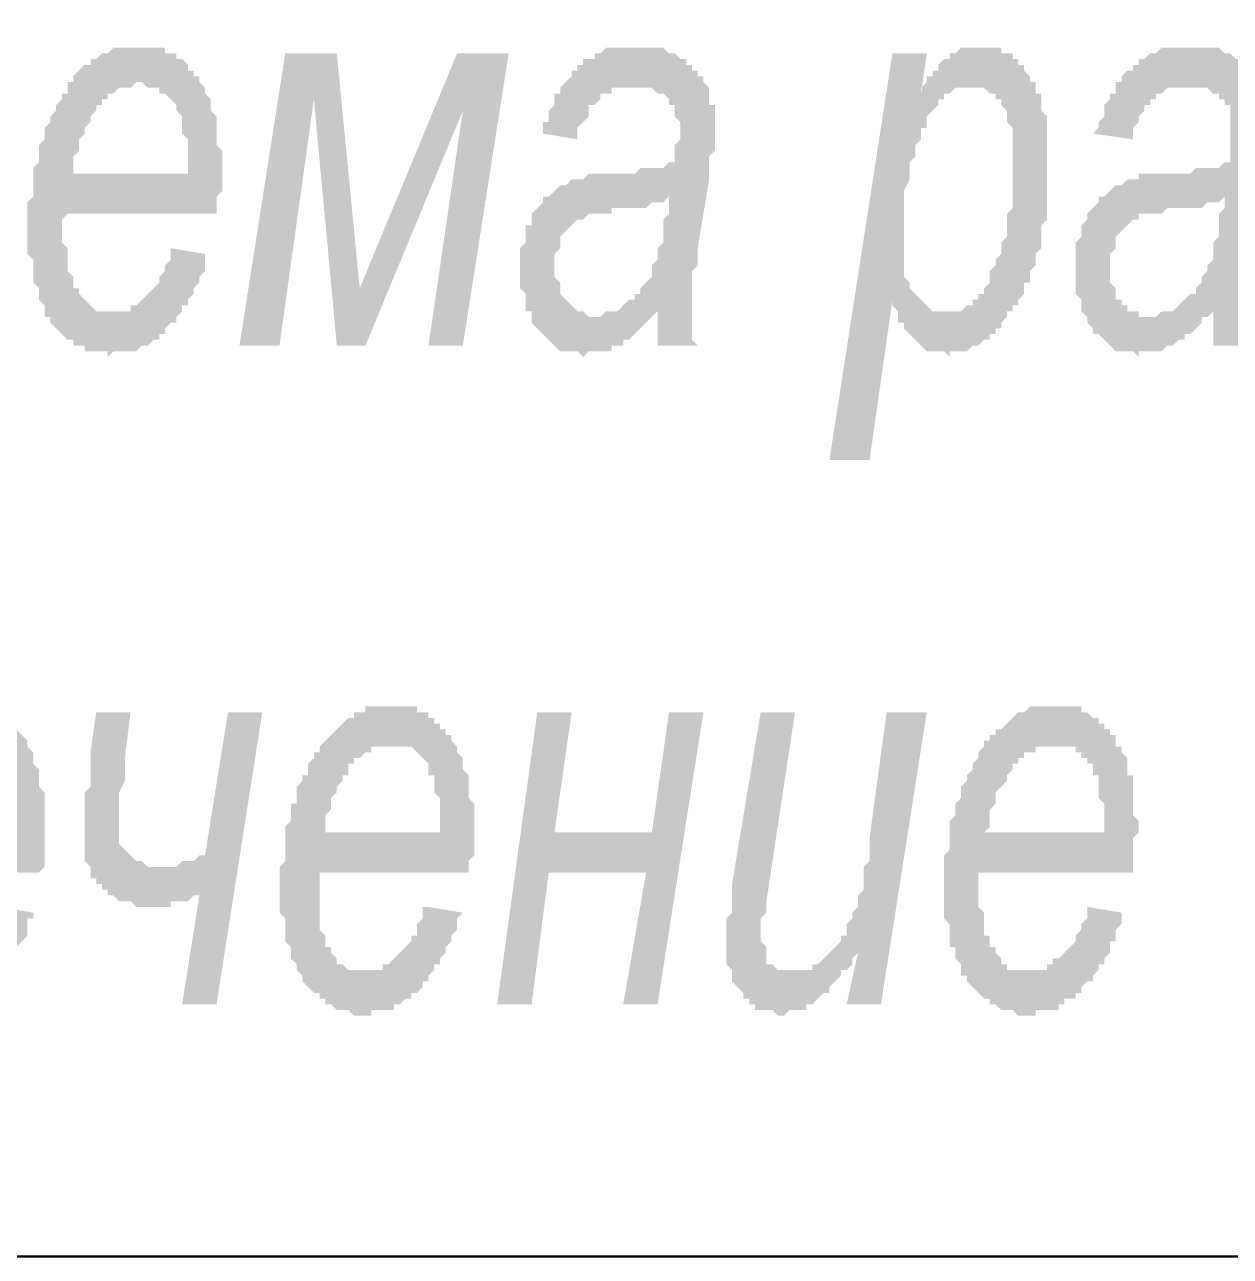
# Model space of a CAD drawing. Header units: millimetres. Extents: x 1372 to 666090, y 1285 to 31551.
# Drawn here: x 575854 to 576732, y 2747 to 3644 of the extents above; entities that cross this region are included whole.
import ezdxf

# ---------------------------------------------------------------- set-up
doc = ezdxf.new("R2010")
doc.units = ezdxf.units.MM
for name, color, linetype in [('PDF _2D-чертеж - Общий_Ном._пера__21', 7, 'Continuous'), ('PDF _75-АЗ Штамп', 7, 'Continuous'), ('PDF _ar_note_Ном._пера__252_Ном._пера__7', 7, 'Continuous')]:
    doc.layers.add(name, color=color, linetype=linetype)

msp = doc.modelspace()

# ---------------------------------------------------------------- hatches: boundary and pattern name
at = {"layer": 'PDF _75-АЗ Штамп', "transparency": 33554559}
h = msp.add_hatch(color=256, dxfattribs=at)
h.paths.add_polyline_path([(575960.72, 3481.42), (575985.74, 3477.25), (575985.74, 3473.07), (575985.74, 3473.07), (575985.74, 3468.9), (575985.74, 3464.73), (575981.57, 3460.56), (575981.57, 3456.39), (575981.57, 3456.39), (575977.4, 3452.22), (575977.4, 3448.05), (575973.23, 3443.88), (575973.23, 3439.71), (575969.06, 3439.71), (575969.06, 3435.54), (575964.89, 3431.37), (575964.89, 3427.2), (575964.89, 3427.2), (575960.72, 3427.2), (575956.55, 3423.03), (575956.55, 3418.86), (575952.38, 3418.86), (575952.38, 3414.69), (575948.21, 3414.69), (575948.21, 3414.69), (575944.04, 3410.52), (575939.86, 3410.52), (575939.86, 3410.52), (575935.69, 3406.34), (575931.52, 3406.34), (575931.52, 3406.34), (575927.35, 3406.34), (575923.18, 3406.34), (575923.18, 3406.34), (575919.01, 3406.34), (575914.84, 3402.17), (575914.84, 3406.34), (575910.67, 3406.34), (575906.5, 3406.34), (575906.5, 3406.34), (575902.33, 3406.34), (575898.16, 3406.34), (575898.16, 3410.52), (575893.99, 3410.52), (575889.82, 3410.52), (575889.82, 3414.69), (575885.65, 3414.69), (575885.65, 3414.69), (575881.48, 3418.86), (575881.48, 3418.86), (575877.3, 3423.03), (575877.3, 3423.03), (575873.13, 3427.2), (575873.13, 3431.37), (575868.96, 3431.37), (575868.96, 3435.54), (575868.96, 3439.71), (575864.79, 3443.88), (575864.79, 3448.05), (575864.79, 3448.05), (575864.79, 3452.22), (575860.62, 3456.39), (575860.62, 3456.39), (575860.62, 3460.56), (575860.62, 3464.73), (575860.62, 3468.9), (575860.62, 3473.07), (575856.45, 3477.25), (575856.45, 3481.42), (575856.45, 3485.59), (575856.45, 3489.76), (575856.45, 3493.93), (575856.45, 3493.93), (575856.45, 3498.1), (575856.45, 3502.27), (575856.45, 3506.44), (575856.45, 3510.61), (575856.45, 3514.78), (575860.62, 3518.95), (575860.62, 3523.12), (575860.62, 3527.29), (575860.62, 3531.46), (575860.62, 3535.63), (575860.62, 3539.81), (575864.79, 3543.98), (575864.79, 3548.15), (575864.79, 3552.32), (575864.79, 3556.49), (575868.96, 3560.66), (575868.96, 3564.83), (575868.96, 3564.83), (575868.96, 3569), (575873.13, 3573.17), (575873.13, 3577.34), (575873.13, 3577.34), (575877.3, 3581.51), (575877.3, 3585.68), (575881.48, 3589.85), (575881.48, 3594.02), (575885.65, 3594.02), (575885.65, 3598.19), (575885.65, 3602.36), (575889.82, 3602.36), (575889.82, 3606.54), (575893.99, 3610.71), (575893.99, 3610.71), (575898.16, 3614.88), (575898.16, 3614.88), (575902.33, 3614.88), (575902.33, 3619.05), (575906.5, 3619.05), (575906.5, 3619.05), (575910.67, 3623.22), (575914.84, 3623.22), (575914.84, 3623.22), (575919.01, 3627.39), (575923.18, 3627.39), (575923.18, 3627.39), (575927.35, 3627.39), (575931.52, 3627.39), (575931.52, 3627.39), (575935.69, 3627.39), (575935.69, 3627.39), (575939.86, 3627.39), (575944.04, 3627.39), (575948.21, 3627.39), (575948.21, 3627.39), (575952.38, 3627.39), (575956.55, 3627.39), (575956.55, 3623.22), (575960.72, 3623.22), (575964.89, 3623.22), (575964.89, 3619.05), (575969.06, 3619.05), (575969.06, 3619.05), (575973.23, 3614.88), (575973.23, 3610.71), (575977.4, 3610.71), (575977.4, 3606.54), (575981.57, 3606.54), (575981.57, 3602.36), (575985.74, 3598.19), (575985.74, 3598.19), (575985.74, 3594.02), (575989.91, 3589.85), (575989.91, 3585.68), (575989.91, 3581.51), (575989.91, 3581.51), (575994.08, 3577.34), (575994.08, 3573.17), (575994.08, 3569), (575994.08, 3564.83), (575994.08, 3560.66), (575994.08, 3556.49), (575998.25, 3552.32), (575998.25, 3548.15), (575998.25, 3543.98), (575998.25, 3539.81), (575998.25, 3535.63), (575998.25, 3531.46), (575998.25, 3527.29), (575998.25, 3523.12), (575994.08, 3518.95), (575994.08, 3514.78), (575994.08, 3510.61), (575994.08, 3506.44), (575885.65, 3506.44), (575881.48, 3502.27), (575881.48, 3498.1), (575881.48, 3498.1), (575881.48, 3489.76), (575881.48, 3485.59), (575885.65, 3481.42), (575885.65, 3477.25), (575885.65, 3473.07), (575885.65, 3468.9), (575885.65, 3464.73), (575885.65, 3464.73), (575889.82, 3460.56), (575889.82, 3456.39), (575889.82, 3452.22), (575893.99, 3452.22), (575893.99, 3452.22), (575893.99, 3448.05), (575898.16, 3443.88), (575898.16, 3443.88), (575902.33, 3439.71), (575902.33, 3439.71), (575906.5, 3435.54), (575910.67, 3435.54), (575910.67, 3435.54), (575914.84, 3435.54), (575914.84, 3435.54), (575919.01, 3435.54), (575923.18, 3435.54), (575923.18, 3435.54), (575927.35, 3435.54), (575931.52, 3435.54), (575931.52, 3439.71), (575935.69, 3439.71), (575939.86, 3443.88), (575939.86, 3443.88), (575944.04, 3448.05), (575944.04, 3448.05), (575948.21, 3452.22), (575948.21, 3452.22), (575952.38, 3456.39), (575952.38, 3460.56), (575956.55, 3464.73), (575956.55, 3464.73), (575956.55, 3468.9), (575960.72, 3473.07), (575960.72, 3477.25), (575960.72, 3481.42), (575960.72, 3481.42)], flags=0)
h.paths.add_polyline_path([(575889.82, 3535.63), (575973.23, 3535.63), (575973.23, 3539.81), (575973.23, 3543.98), (575973.23, 3548.15), (575973.23, 3552.32), (575973.23, 3556.49), (575973.23, 3560.66), (575969.06, 3564.83), (575969.06, 3569), (575969.06, 3573.17), (575969.06, 3577.34), (575964.89, 3581.51), (575964.89, 3581.51), (575964.89, 3585.68), (575964.89, 3585.68), (575960.72, 3589.85), (575960.72, 3589.85), (575956.55, 3594.02), (575952.38, 3594.02), (575952.38, 3598.19), (575948.21, 3598.19), (575948.21, 3598.19), (575944.04, 3598.19), (575939.86, 3602.36), (575939.86, 3602.36), (575935.69, 3602.36), (575931.52, 3598.19), (575931.52, 3598.19), (575927.35, 3598.19), (575923.18, 3598.19), (575923.18, 3598.19), (575919.01, 3594.02), (575914.84, 3594.02), (575914.84, 3589.85), (575910.67, 3589.85), (575910.67, 3585.68), (575906.5, 3585.68), (575906.5, 3581.51), (575906.5, 3581.51), (575902.33, 3577.34), (575902.33, 3573.17), (575898.16, 3569), (575898.16, 3569), (575898.16, 3564.83), (575893.99, 3560.66), (575893.99, 3556.49), (575893.99, 3552.32), (575889.82, 3548.15), (575889.82, 3543.98), (575889.82, 3539.81), (575889.82, 3535.63), (575889.82, 3535.63)], flags=0)
for points in [[(576044.13, 3623.22), (576081.67, 3623.22), (576098.35, 3452.22), (576169.25, 3623.22), (576206.79, 3623.22), (576173.42, 3410.52), (576148.4, 3410.52), (576173.42, 3581.51), (576102.52, 3410.52), (576081.67, 3410.52), (576064.98, 3589.85), (576039.96, 3410.52), (576010.77, 3410.52)], [(575906.5, 3143.59), (575931.52, 3143.59), (575927.35, 3110.23), (575927.35, 3101.89), (575927.35, 3097.72), (575927.35, 3093.55), (575923.18, 3085.21), (575923.18, 3081.03), (575923.18, 3076.86), (575923.18, 3072.69), (575923.18, 3072.69), (575923.18, 3068.52), (575923.18, 3064.35), (575923.18, 3060.18), (575923.18, 3060.18), (575923.18, 3056.01), (575923.18, 3051.84), (575923.18, 3047.67), (575927.35, 3043.5), (575927.35, 3043.5), (575931.52, 3039.33), (575931.52, 3039.33), (575931.52, 3039.33), (575935.69, 3035.16), (575935.69, 3035.16), (575939.86, 3035.16), (575944.04, 3030.99), (575944.04, 3030.99), (575948.21, 3030.99), (575952.38, 3030.99), (575952.38, 3030.99), (575956.55, 3030.99), (575960.72, 3030.99), (575960.72, 3030.99), (575964.89, 3030.99), (575969.06, 3035.16), (575969.06, 3035.16), (575973.23, 3035.16), (575977.4, 3035.16), (575977.4, 3035.16), (575981.57, 3039.33), (575985.74, 3039.33), (575985.74, 3039.33), (576002.42, 3143.59), (576027.45, 3143.59), (575994.08, 2930.89), (575969.06, 2930.89), (575981.57, 3010.13), (575977.4, 3010.13), (575977.4, 3010.13), (575973.23, 3005.96), (575969.06, 3005.96), (575969.06, 3005.96), (575964.89, 3005.96), (575960.72, 3005.96), (575960.72, 3001.79), (575956.55, 3001.79), (575952.38, 3001.79), (575952.38, 3001.79), (575948.21, 3001.79), (575948.21, 3001.79), (575944.04, 3001.79), (575939.86, 3001.79), (575935.69, 3001.79), (575935.69, 3001.79), (575931.52, 3005.96), (575927.35, 3005.96), (575923.18, 3005.96), (575923.18, 3005.96), (575919.01, 3010.13), (575919.01, 3010.13), (575914.84, 3010.13), (575914.84, 3014.3), (575910.67, 3014.3), (575910.67, 3018.47), (575906.5, 3018.47), (575906.5, 3022.65), (575902.33, 3022.65), (575902.33, 3026.82), (575902.33, 3030.99), (575898.16, 3035.16), (575898.16, 3039.33), (575898.16, 3043.5), (575898.16, 3047.67), (575898.16, 3051.84), (575898.16, 3056.01), (575898.16, 3056.01), (575898.16, 3056.01), (575898.16, 3060.18), (575898.16, 3060.18), (575898.16, 3064.35), (575898.16, 3068.52), (575898.16, 3072.69), (575898.16, 3076.86), (575898.16, 3081.03), (575898.16, 3085.21), (575902.33, 3089.38), (575902.33, 3093.55), (575902.33, 3097.72), (575902.33, 3106.06), (575902.33, 3110.23), (575902.33, 3114.4)], [(576227.64, 3143.59), (576252.66, 3143.59), (576240.15, 3056.01), (576311.05, 3056.01), (576323.56, 3143.59), (576348.59, 3143.59), (576315.22, 2930.89), (576290.2, 2930.89), (576306.88, 3026.82), (576235.98, 3026.82), (576223.47, 2930.89), (576198.44, 2930.89)], [(576461.19, 2968.43), (576457.02, 2964.26), (576457.02, 2960.09), (576452.85, 2955.92), (576448.68, 2955.92), (576448.68, 2951.74), (576444.51, 2947.57), (576444.51, 2947.57), (576440.34, 2943.4), (576440.34, 2939.23), (576436.17, 2939.23), (576432, 2935.06), (576432, 2935.06), (576427.83, 2930.89), (576427.83, 2930.89), (576423.66, 2930.89), (576423.66, 2926.72), (576419.49, 2926.72), (576415.32, 2926.72), (576415.32, 2926.72), (576411.15, 2926.72), (576411.15, 2926.72), (576406.98, 2922.55), (576406.98, 2922.55), (576402.81, 2922.55), (576402.81, 2922.55), (576398.64, 2926.72), (576394.46, 2926.72), (576394.46, 2926.72), (576390.29, 2926.72), (576386.12, 2926.72), (576386.12, 2930.89), (576381.95, 2930.89), (576381.95, 2935.06), (576377.78, 2935.06), (576377.78, 2939.23), (576373.61, 2943.4), (576373.61, 2943.4), (576369.44, 2947.57), (576369.44, 2951.74), (576369.44, 2955.92), (576365.27, 2960.09), (576365.27, 2964.26), (576365.27, 2964.26), (576365.27, 2968.43), (576365.27, 2972.6), (576365.27, 2976.77), (576365.27, 2976.77), (576365.27, 2980.94), (576365.27, 2985.11), (576365.27, 2989.28), (576365.27, 2993.45), (576369.44, 2997.62), (576369.44, 3001.79), (576369.44, 3005.96), (576369.44, 3014.3), (576369.44, 3018.47), (576369.44, 3018.47), (576390.29, 3143.59), (576415.32, 3143.59), (576394.46, 3005.96), (576394.46, 3001.79), (576394.46, 2997.62), (576390.29, 2993.45), (576390.29, 2989.28), (576390.29, 2985.11), (576390.29, 2980.94), (576390.29, 2980.94), (576390.29, 2976.77), (576394.46, 2972.6), (576394.46, 2968.43), (576394.46, 2964.26), (576394.46, 2960.09), (576398.64, 2960.09), (576398.64, 2960.09), (576402.81, 2955.92), (576402.81, 2955.92), (576406.98, 2955.92), (576411.15, 2955.92), (576411.15, 2955.92), (576415.32, 2955.92), (576419.49, 2955.92), (576419.49, 2955.92), (576423.66, 2955.92), (576427.83, 2955.92), (576427.83, 2960.09), (576432, 2960.09), (576432, 2960.09), (576436.17, 2964.26), (576436.17, 2964.26), (576440.34, 2968.43), (576444.51, 2972.6), (576444.51, 2972.6), (576448.68, 2976.77), (576448.68, 2980.94), (576452.85, 2980.94), (576452.85, 2985.11), (576452.85, 2989.28), (576457.02, 2993.45), (576457.02, 2993.45), (576457.02, 2997.62), (576461.19, 3001.79), (576461.19, 3005.96), (576461.19, 3010.13), (576461.19, 3010.13), (576465.37, 3014.3), (576465.37, 3018.47), (576465.37, 3022.65), (576465.37, 3022.65), (576465.37, 3026.82), (576465.37, 3030.99), (576469.54, 3035.16), (576469.54, 3043.5), (576469.54, 3047.67), (576469.54, 3051.84), (576482.05, 3143.59), (576511.24, 3143.59), (576477.88, 2930.89), (576452.85, 2930.89)]]:
    msp.add_hatch(color=256, dxfattribs=at).paths.add_polyline_path(points)
h = msp.add_hatch(color=256, dxfattribs=at)
h.paths.add_polyline_path([(576315.22, 3435.54), (576311.05, 3431.37), (576311.05, 3431.37), (576306.88, 3427.2), (576302.71, 3423.03), (576302.71, 3423.03), (576298.54, 3418.86), (576298.54, 3418.86), (576294.37, 3414.69), (576294.37, 3414.69), (576290.2, 3414.69), (576290.2, 3410.52), (576286.03, 3410.52), (576281.86, 3410.52), (576281.86, 3406.34), (576277.69, 3406.34), (576273.52, 3406.34), (576273.52, 3406.34), (576269.35, 3406.34), (576265.17, 3406.34), (576265.17, 3406.34), (576261, 3402.17), (576256.83, 3406.34), (576256.83, 3406.34), (576252.66, 3406.34), (576248.49, 3406.34), (576248.49, 3406.34), (576244.32, 3406.34), (576240.15, 3410.52), (576240.15, 3410.52), (576235.98, 3414.69), (576235.98, 3414.69), (576231.81, 3418.86), (576231.81, 3418.86), (576227.64, 3423.03), (576227.64, 3423.03), (576223.47, 3427.2), (576223.47, 3431.37), (576223.47, 3435.54), (576219.3, 3435.54), (576219.3, 3439.71), (576219.3, 3443.88), (576219.3, 3448.05), (576215.13, 3452.22), (576215.13, 3456.39), (576215.13, 3460.56), (576215.13, 3464.73), (576215.13, 3464.73), (576215.13, 3473.07), (576215.13, 3477.25), (576215.13, 3481.42), (576215.13, 3481.42), (576219.3, 3485.59), (576219.3, 3489.76), (576219.3, 3493.93), (576219.3, 3498.1), (576223.47, 3498.1), (576223.47, 3502.27), (576223.47, 3506.44), (576227.64, 3510.61), (576227.64, 3510.61), (576231.81, 3514.78), (576231.81, 3518.95), (576235.98, 3518.95), (576235.98, 3518.95), (576240.15, 3523.12), (576240.15, 3523.12), (576244.32, 3527.29), (576248.49, 3527.29), (576248.49, 3527.29), (576252.66, 3531.46), (576256.83, 3531.46), (576256.83, 3531.46), (576261, 3531.46), (576261, 3531.46), (576265.17, 3535.63), (576265.17, 3535.63), (576269.35, 3535.63), (576269.35, 3535.63), (576273.52, 3535.63), (576277.69, 3535.63), (576281.86, 3535.63), (576281.86, 3535.63), (576286.03, 3535.63), (576290.2, 3535.63), (576294.37, 3535.63), (576298.54, 3535.63), (576298.54, 3535.63), (576302.71, 3539.81), (576306.88, 3539.81), (576311.05, 3539.81), (576315.22, 3539.81), (576315.22, 3539.81), (576319.39, 3539.81), (576319.39, 3539.81), (576323.56, 3543.98), (576323.56, 3543.98), (576327.73, 3543.98), (576327.73, 3543.98), (576327.73, 3548.15), (576327.73, 3552.32), (576327.73, 3556.49), (576331.9, 3560.66), (576331.9, 3564.83), (576331.9, 3569), (576331.9, 3569), (576331.9, 3573.17), (576327.73, 3577.34), (576327.73, 3581.51), (576327.73, 3585.68), (576323.56, 3585.68), (576323.56, 3589.85), (576323.56, 3589.85), (576319.39, 3594.02), (576319.39, 3594.02), (576315.22, 3594.02), (576311.05, 3598.19), (576311.05, 3598.19), (576306.88, 3598.19), (576302.71, 3598.19), (576298.54, 3598.19), (576298.54, 3598.19), (576294.37, 3598.19), (576290.2, 3598.19), (576290.2, 3598.19), (576286.03, 3598.19), (576281.86, 3598.19), (576281.86, 3594.02), (576277.69, 3594.02), (576273.52, 3594.02), (576273.52, 3589.85), (576273.52, 3589.85), (576269.35, 3585.68), (576265.17, 3585.68), (576265.17, 3581.51), (576265.17, 3577.34), (576261, 3573.17), (576261, 3573.17), (576256.83, 3569), (576256.83, 3564.83), (576256.83, 3560.66), (576256.83, 3560.66), (576231.81, 3564.83), (576231.81, 3569), (576231.81, 3573.17), (576235.98, 3573.17), (576235.98, 3577.34), (576235.98, 3581.51), (576240.15, 3585.68), (576240.15, 3589.85), (576240.15, 3594.02), (576244.32, 3594.02), (576244.32, 3598.19), (576248.49, 3602.36), (576248.49, 3602.36), (576252.66, 3606.54), (576252.66, 3610.71), (576256.83, 3610.71), (576256.83, 3610.71), (576256.83, 3614.88), (576261, 3614.88), (576261, 3619.05), (576265.17, 3619.05), (576269.35, 3619.05), (576269.35, 3623.22), (576273.52, 3623.22), (576273.52, 3623.22), (576277.69, 3627.39), (576281.86, 3627.39), (576281.86, 3627.39), (576286.03, 3627.39), (576290.2, 3627.39), (576294.37, 3627.39), (576294.37, 3627.39), (576298.54, 3627.39), (576298.54, 3627.39), (576302.71, 3627.39), (576306.88, 3627.39), (576306.88, 3627.39), (576311.05, 3627.39), (576315.22, 3627.39), (576319.39, 3627.39), (576319.39, 3627.39), (576323.56, 3623.22), (576327.73, 3623.22), (576327.73, 3623.22), (576331.9, 3619.05), (576331.9, 3619.05), (576336.08, 3619.05), (576336.08, 3614.88), (576340.25, 3614.88), (576340.25, 3610.71), (576344.42, 3610.71), (576344.42, 3606.54), (576348.59, 3606.54), (576348.59, 3602.36), (576352.76, 3598.19), (576352.76, 3594.02), (576352.76, 3589.85), (576352.76, 3585.68), (576356.93, 3585.68), (576356.93, 3581.51), (576356.93, 3577.34), (576356.93, 3573.17), (576356.93, 3569), (576356.93, 3564.83), (576356.93, 3560.66), (576356.93, 3556.49), (576356.93, 3552.32), (576352.76, 3548.15), (576352.76, 3543.98), (576352.76, 3539.81), (576352.76, 3535.63), (576352.76, 3531.46), (576344.42, 3481.42), (576344.42, 3473.07), (576344.42, 3468.9), (576340.25, 3464.73), (576340.25, 3460.56), (576340.25, 3456.39), (576340.25, 3452.22), (576340.25, 3448.05), (576340.25, 3443.88), (576340.25, 3443.88), (576340.25, 3439.71), (576340.25, 3439.71), (576340.25, 3435.54), (576340.25, 3431.37), (576340.25, 3427.2), (576340.25, 3423.03), (576340.25, 3418.86), (576340.25, 3414.69), (576344.42, 3410.52), (576344.42, 3410.52), (576315.22, 3410.52), (576315.22, 3410.52), (576315.22, 3414.69), (576315.22, 3418.86), (576315.22, 3423.03), (576315.22, 3427.2), (576315.22, 3431.37), (576315.22, 3435.54)], flags=0)
h.paths.add_polyline_path([(576323.56, 3518.95), (576319.39, 3514.78), (576319.39, 3514.78), (576315.22, 3514.78), (576311.05, 3514.78), (576311.05, 3514.78), (576311.05, 3514.78), (576306.88, 3510.61), (576306.88, 3510.61), (576302.71, 3510.61), (576298.54, 3510.61), (576294.37, 3510.61), (576290.2, 3510.61), (576290.2, 3510.61), (576286.03, 3510.61), (576281.86, 3510.61), (576281.86, 3506.44), (576277.69, 3506.44), (576273.52, 3506.44), (576269.35, 3506.44), (576269.35, 3506.44), (576265.17, 3506.44), (576265.17, 3506.44), (576261, 3502.27), (576261, 3502.27), (576261, 3502.27), (576256.83, 3502.27), (576252.66, 3498.1), (576252.66, 3498.1), (576248.49, 3493.93), (576248.49, 3493.93), (576244.32, 3489.76), (576244.32, 3489.76), (576244.32, 3485.59), (576244.32, 3481.42), (576240.15, 3477.25), (576240.15, 3473.07), (576240.15, 3468.9), (576240.15, 3468.9), (576240.15, 3464.73), (576240.15, 3460.56), (576244.32, 3456.39), (576244.32, 3452.22), (576244.32, 3448.05), (576248.49, 3443.88), (576248.49, 3443.88), (576248.49, 3443.88), (576252.66, 3439.71), (576252.66, 3439.71), (576256.83, 3435.54), (576256.83, 3435.54), (576261, 3435.54), (576265.17, 3431.37), (576265.17, 3431.37), (576269.35, 3431.37), (576269.35, 3431.37), (576273.52, 3431.37), (576273.52, 3431.37), (576277.69, 3435.54), (576281.86, 3435.54), (576281.86, 3435.54), (576286.03, 3435.54), (576290.2, 3439.71), (576290.2, 3439.71), (576294.37, 3443.88), (576298.54, 3443.88), (576298.54, 3448.05), (576302.71, 3448.05), (576302.71, 3452.22), (576306.88, 3456.39), (576306.88, 3456.39), (576311.05, 3460.56), (576311.05, 3464.73), (576311.05, 3468.9), (576311.05, 3468.9), (576315.22, 3473.07), (576315.22, 3473.07), (576315.22, 3477.25), (576315.22, 3481.42), (576319.39, 3485.59), (576319.39, 3489.76), (576319.39, 3493.93), (576319.39, 3498.1), (576319.39, 3502.27), (576323.56, 3506.44), (576323.56, 3510.61), (576323.56, 3514.78), (576323.56, 3518.95)], flags=0)
h = msp.add_hatch(color=256, dxfattribs=at)
h.paths.add_polyline_path([(576440.34, 3327.1), (576486.22, 3623.22), (576511.24, 3623.22), (576507.07, 3594.02), (576507.07, 3598.19), (576511.24, 3602.36), (576511.24, 3606.54), (576515.41, 3606.54), (576515.41, 3610.71), (576519.58, 3610.71), (576519.58, 3614.88), (576523.75, 3619.05), (576523.75, 3619.05), (576527.93, 3619.05), (576527.93, 3623.22), (576532.1, 3623.22), (576532.1, 3623.22), (576536.27, 3627.39), (576540.44, 3627.39), (576540.44, 3627.39), (576544.61, 3627.39), (576548.78, 3627.39), (576548.78, 3627.39), (576552.95, 3627.39), (576557.12, 3627.39), (576561.29, 3627.39), (576561.29, 3627.39), (576565.46, 3627.39), (576565.46, 3623.22), (576569.63, 3623.22), (576573.8, 3623.22), (576573.8, 3619.05), (576577.97, 3619.05), (576577.97, 3614.88), (576582.14, 3614.88), (576582.14, 3610.71), (576586.31, 3606.54), (576586.31, 3606.54), (576586.31, 3602.36), (576590.48, 3602.36), (576590.48, 3598.19), (576590.48, 3594.02), (576594.66, 3594.02), (576594.66, 3589.85), (576594.66, 3585.68), (576594.66, 3581.51), (576598.83, 3577.34), (576598.83, 3573.17), (576598.83, 3569), (576598.83, 3564.83), (576598.83, 3560.66), (576598.83, 3556.49), (576598.83, 3552.32), (576598.83, 3548.15), (576598.83, 3543.98), (576598.83, 3543.98), (576598.83, 3539.81), (576598.83, 3535.63), (576598.83, 3531.46), (576598.83, 3527.29), (576598.83, 3523.12), (576598.83, 3518.95), (576598.83, 3514.78), (576598.83, 3510.61), (576598.83, 3506.44), (576598.83, 3502.27), (576594.66, 3498.1), (576594.66, 3493.93), (576594.66, 3489.76), (576594.66, 3485.59), (576594.66, 3481.42), (576594.66, 3481.42), (576590.48, 3477.25), (576590.48, 3473.07), (576590.48, 3468.9), (576586.31, 3464.73), (576586.31, 3460.56), (576586.31, 3456.39), (576582.14, 3456.39), (576582.14, 3452.22), (576582.14, 3448.05), (576577.97, 3443.88), (576577.97, 3439.71), (576573.8, 3439.71), (576573.8, 3435.54), (576569.63, 3435.54), (576569.63, 3431.37), (576565.46, 3427.2), (576565.46, 3423.03), (576561.29, 3423.03), (576561.29, 3418.86), (576557.12, 3418.86), (576557.12, 3414.69), (576552.95, 3414.69), (576548.78, 3410.52), (576548.78, 3410.52), (576548.78, 3410.52), (576544.61, 3410.52), (576540.44, 3406.34), (576540.44, 3406.34), (576536.27, 3406.34), (576532.1, 3406.34), (576532.1, 3406.34), (576527.93, 3406.34), (576527.93, 3402.17), (576523.75, 3406.34), (576519.58, 3406.34), (576519.58, 3406.34), (576515.41, 3406.34), (576515.41, 3406.34), (576511.24, 3406.34), (576507.07, 3410.52), (576507.07, 3410.52), (576502.9, 3414.69), (576502.9, 3414.69), (576498.73, 3418.86), (576498.73, 3418.86), (576494.56, 3423.03), (576494.56, 3427.2), (576490.39, 3427.2), (576490.39, 3431.37), (576490.39, 3435.54), (576486.22, 3439.71), (576486.22, 3443.88), (576486.22, 3443.88), (576469.54, 3327.1)], flags=0)
h.paths.add_polyline_path([(576494.56, 3498.1), (576494.56, 3489.76), (576494.56, 3485.59), (576494.56, 3481.42), (576494.56, 3477.25), (576494.56, 3473.07), (576494.56, 3468.9), (576494.56, 3464.73), (576494.56, 3464.73), (576494.56, 3464.73), (576494.56, 3460.56), (576498.73, 3456.39), (576498.73, 3452.22), (576502.9, 3448.05), (576502.9, 3448.05), (576507.07, 3443.88), (576507.07, 3443.88), (576511.24, 3439.71), (576511.24, 3439.71), (576515.41, 3435.54), (576515.41, 3435.54), (576519.58, 3435.54), (576523.75, 3435.54), (576523.75, 3435.54), (576527.93, 3435.54), (576532.1, 3435.54), (576532.1, 3435.54), (576536.27, 3435.54), (576536.27, 3435.54), (576540.44, 3439.71), (576544.61, 3439.71), (576544.61, 3443.88), (576548.78, 3443.88), (576548.78, 3448.05), (576552.95, 3448.05), (576552.95, 3452.22), (576557.12, 3456.39), (576557.12, 3460.56), (576557.12, 3464.73), (576561.29, 3468.9), (576561.29, 3468.9), (576561.29, 3473.07), (576565.46, 3477.25), (576565.46, 3481.42), (576565.46, 3485.59), (576569.63, 3489.76), (576569.63, 3493.93), (576569.63, 3498.1), (576569.63, 3502.27), (576569.63, 3506.44), (576573.8, 3510.61), (576573.8, 3510.61), (576573.8, 3514.78), (576573.8, 3518.95), (576573.8, 3523.12), (576573.8, 3527.29), (576573.8, 3531.46), (576573.8, 3535.63), (576573.8, 3539.81), (576573.8, 3543.98), (576573.8, 3548.15), (576573.8, 3552.32), (576573.8, 3556.49), (576573.8, 3560.66), (576573.8, 3564.83), (576573.8, 3569), (576569.63, 3573.17), (576569.63, 3577.34), (576569.63, 3577.34), (576569.63, 3581.51), (576565.46, 3585.68), (576565.46, 3585.68), (576565.46, 3589.85), (576561.29, 3589.85), (576561.29, 3594.02), (576557.12, 3594.02), (576552.95, 3598.19), (576552.95, 3598.19), (576548.78, 3598.19), (576544.61, 3598.19), (576544.61, 3598.19), (576544.61, 3598.19), (576540.44, 3598.19), (576536.27, 3598.19), (576536.27, 3598.19), (576532.1, 3598.19), (576527.93, 3594.02), (576527.93, 3594.02), (576523.75, 3594.02), (576523.75, 3589.85), (576519.58, 3589.85), (576519.58, 3585.68), (576515.41, 3581.51), (576515.41, 3581.51), (576511.24, 3577.34), (576511.24, 3573.17), (576511.24, 3569), (576507.07, 3569), (576507.07, 3564.83), (576507.07, 3560.66), (576502.9, 3556.49), (576502.9, 3552.32), (576502.9, 3548.15), (576498.73, 3543.98), (576498.73, 3539.81), (576498.73, 3535.63), (576498.73, 3535.63), (576498.73, 3531.46), (576494.56, 3523.12), (576494.56, 3518.95), (576494.56, 3514.78), (576494.56, 3510.61), (576494.56, 3510.61), (576494.56, 3506.44), (576494.56, 3502.27), (576494.56, 3498.1), (576494.56, 3498.1)], flags=0)
h = msp.add_hatch(color=256, dxfattribs=at)
h.paths.add_polyline_path([(576719.77, 3435.54), (576715.6, 3431.37), (576711.43, 3431.37), (576711.43, 3427.2), (576707.26, 3423.03), (576707.26, 3423.03), (576703.09, 3418.86), (576698.92, 3418.86), (576698.92, 3414.69), (576694.75, 3414.69), (576694.75, 3414.69), (576690.58, 3410.52), (576690.58, 3410.52), (576686.41, 3410.52), (576682.24, 3406.34), (576682.24, 3406.34), (576678.07, 3406.34), (576673.9, 3406.34), (576673.9, 3406.34), (576669.73, 3406.34), (576665.56, 3406.34), (576665.56, 3402.17), (576661.39, 3406.34), (576661.39, 3406.34), (576657.22, 3406.34), (576653.04, 3406.34), (576653.04, 3406.34), (576648.87, 3406.34), (576644.7, 3410.52), (576644.7, 3410.52), (576640.53, 3414.69), (576640.53, 3414.69), (576636.36, 3418.86), (576632.19, 3418.86), (576632.19, 3423.03), (576632.19, 3423.03), (576628.02, 3427.2), (576628.02, 3431.37), (576623.85, 3435.54), (576623.85, 3435.54), (576623.85, 3439.71), (576623.85, 3443.88), (576619.68, 3448.05), (576619.68, 3452.22), (576619.68, 3456.39), (576619.68, 3460.56), (576619.68, 3464.73), (576619.68, 3464.73), (576619.68, 3473.07), (576619.68, 3477.25), (576619.68, 3481.42), (576619.68, 3481.42), (576619.68, 3485.59), (576623.85, 3489.76), (576623.85, 3493.93), (576623.85, 3498.1), (576623.85, 3498.1), (576628.02, 3502.27), (576628.02, 3506.44), (576632.19, 3510.61), (576632.19, 3510.61), (576636.36, 3514.78), (576636.36, 3518.95), (576640.53, 3518.95), (576640.53, 3518.95), (576644.7, 3523.12), (576644.7, 3523.12), (576648.87, 3527.29), (576648.87, 3527.29), (576653.04, 3527.29), (576657.22, 3531.46), (576657.22, 3531.46), (576661.39, 3531.46), (576665.56, 3531.46), (576665.56, 3531.46), (576665.56, 3535.63), (576669.73, 3535.63), (576669.73, 3535.63), (576673.9, 3535.63), (576678.07, 3535.63), (576682.24, 3535.63), (576682.24, 3535.63), (576686.41, 3535.63), (576690.58, 3535.63), (576694.75, 3535.63), (576694.75, 3535.63), (576698.92, 3535.63), (576703.09, 3535.63), (576707.26, 3539.81), (576711.43, 3539.81), (576715.6, 3539.81), (576715.6, 3539.81), (576719.77, 3539.81), (576723.95, 3539.81), (576723.95, 3539.81), (576728.12, 3543.98), (576728.12, 3543.98), (576732.29, 3543.98), (576732.29, 3543.98), (576732.29, 3548.15), (576732.29, 3552.32), (576732.29, 3556.49), (576732.29, 3560.66), (576732.29, 3564.83), (576732.29, 3569), (576732.29, 3569), (576732.29, 3573.17), (576732.29, 3577.34), (576732.29, 3581.51), (576732.29, 3585.68), (576728.12, 3585.68), (576728.12, 3589.85), (576723.95, 3589.85), (576723.95, 3594.02), (576719.77, 3594.02), (576719.77, 3594.02), (576715.6, 3598.19), (576711.43, 3598.19), (576711.43, 3598.19), (576707.26, 3598.19), (576703.09, 3598.19), (576703.09, 3598.19), (576698.92, 3598.19), (576694.75, 3598.19), (576690.58, 3598.19), (576690.58, 3598.19), (576686.41, 3598.19), (576682.24, 3594.02), (576682.24, 3594.02), (576678.07, 3594.02), (576678.07, 3589.85), (576673.9, 3589.85), (576673.9, 3585.68), (576669.73, 3585.68), (576669.73, 3581.51), (576665.56, 3577.34), (576665.56, 3573.17), (576665.56, 3573.17), (576661.39, 3569), (576661.39, 3564.83), (576661.39, 3560.66), (576661.39, 3560.66), (576632.19, 3564.83), (576636.36, 3569), (576636.36, 3573.17), (576636.36, 3573.17), (576640.53, 3577.34), (576640.53, 3581.51), (576640.53, 3585.68), (576644.7, 3589.85), (576644.7, 3594.02), (576648.87, 3594.02), (576648.87, 3598.19), (576648.87, 3602.36), (576653.04, 3602.36), (576653.04, 3606.54), (576657.22, 3610.71), (576657.22, 3610.71), (576661.39, 3610.71), (576661.39, 3614.88), (576665.56, 3614.88), (576665.56, 3619.05), (576669.73, 3619.05), (576669.73, 3619.05), (576673.9, 3623.22), (576678.07, 3623.22), (576678.07, 3623.22), (576682.24, 3627.39), (576686.41, 3627.39), (576686.41, 3627.39), (576690.58, 3627.39), (576694.75, 3627.39), (576694.75, 3627.39), (576698.92, 3627.39), (576703.09, 3627.39), (576703.09, 3627.39), (576707.26, 3627.39), (576711.43, 3627.39), (576711.43, 3627.39), (576715.6, 3627.39), (576719.77, 3627.39), (576719.77, 3627.39), (576723.95, 3627.39), (576728.12, 3623.22), (576728.12, 3623.22), (576732.29, 3623.22), (576736.46, 3619.05), (576736.46, 3619.05), (576740.63, 3619.05), (576740.63, 3614.88), (576744.8, 3614.88), (576744.8, 3610.71), (576748.97, 3610.71), (576748.97, 3606.54), (576753.14, 3606.54), (576753.14, 3602.36), (576753.14, 3598.19), (576757.31, 3594.02), (576757.31, 3589.85), (576757.31, 3585.68), (576757.31, 3585.68), (576757.31, 3581.51), (576761.48, 3577.34), (576761.48, 3573.17), (576761.48, 3569), (576761.48, 3564.83), (576757.31, 3560.66), (576757.31, 3556.49), (576757.31, 3552.32), (576757.31, 3548.15), (576757.31, 3543.98), (576757.31, 3539.81), (576757.31, 3535.63), (576757.31, 3531.46), (576748.97, 3481.42), (576748.97, 3473.07), (576744.8, 3468.9), (576744.8, 3464.73), (576744.8, 3460.56), (576744.8, 3456.39), (576744.8, 3452.22), (576744.8, 3448.05), (576744.8, 3443.88), (576744.8, 3443.88), (576744.8, 3439.71), (576744.8, 3439.71), (576744.8, 3435.54), (576744.8, 3431.37), (576744.8, 3427.2), (576744.8, 3423.03), (576744.8, 3418.86), (576744.8, 3414.69), (576744.8, 3410.52), (576744.8, 3410.52), (576719.77, 3410.52), (576719.77, 3410.52), (576719.77, 3414.69), (576719.77, 3418.86), (576719.77, 3423.03), (576719.77, 3427.2), (576719.77, 3431.37), (576719.77, 3435.54)], flags=0)
h.paths.add_polyline_path([(576728.12, 3518.95), (576723.95, 3514.78), (576723.95, 3514.78), (576719.77, 3514.78), (576715.6, 3514.78), (576715.6, 3514.78), (576715.6, 3514.78), (576711.43, 3510.61), (576707.26, 3510.61), (576707.26, 3510.61), (576703.09, 3510.61), (576698.92, 3510.61), (576694.75, 3510.61), (576694.75, 3510.61), (576690.58, 3510.61), (576686.41, 3510.61), (576682.24, 3506.44), (576682.24, 3506.44), (576678.07, 3506.44), (576673.9, 3506.44), (576673.9, 3506.44), (576669.73, 3506.44), (576665.56, 3506.44), (576665.56, 3502.27), (576665.56, 3502.27), (576665.56, 3502.27), (576661.39, 3502.27), (576657.22, 3498.1), (576657.22, 3498.1), (576653.04, 3493.93), (576653.04, 3493.93), (576648.87, 3489.76), (576648.87, 3489.76), (576648.87, 3485.59), (576648.87, 3481.42), (576644.7, 3477.25), (576644.7, 3473.07), (576644.7, 3468.9), (576644.7, 3468.9), (576644.7, 3464.73), (576644.7, 3460.56), (576644.7, 3456.39), (576648.87, 3452.22), (576648.87, 3448.05), (576648.87, 3443.88), (576653.04, 3443.88), (576653.04, 3443.88), (576653.04, 3439.71), (576657.22, 3439.71), (576657.22, 3435.54), (576661.39, 3435.54), (576665.56, 3435.54), (576665.56, 3431.37), (576669.73, 3431.37), (576673.9, 3431.37), (576673.9, 3431.37), (576678.07, 3431.37), (576678.07, 3431.37), (576682.24, 3435.54), (576686.41, 3435.54), (576686.41, 3435.54), (576690.58, 3435.54), (576694.75, 3439.71), (576694.75, 3439.71), (576698.92, 3443.88), (576698.92, 3443.88), (576703.09, 3448.05), (576707.26, 3448.05), (576707.26, 3452.22), (576711.43, 3456.39), (576711.43, 3456.39), (576711.43, 3460.56), (576715.6, 3464.73), (576715.6, 3468.9), (576715.6, 3468.9), (576719.77, 3473.07), (576719.77, 3473.07), (576719.77, 3477.25), (576719.77, 3481.42), (576719.77, 3485.59), (576723.95, 3489.76), (576723.95, 3493.93), (576723.95, 3498.1), (576723.95, 3502.27), (576723.95, 3506.44), (576728.12, 3510.61), (576728.12, 3514.78), (576728.12, 3518.95)], flags=0)
h = msp.add_hatch(color=256, dxfattribs=at)
h.paths.add_polyline_path([(575835.6, 3001.79), (575860.62, 2997.62), (575860.62, 2993.45), (575856.45, 2993.45), (575856.45, 2989.28), (575856.45, 2985.11), (575856.45, 2980.94), (575852.28, 2976.77), (575852.28, 2976.77), (575848.11, 2972.6), (575848.11, 2968.43), (575848.11, 2964.26), (575843.94, 2960.09), (575843.94, 2960.09), (575839.77, 2955.92), (575839.77, 2951.74), (575835.6, 2947.57), (575835.6, 2947.57), (575831.43, 2947.57), (575831.43, 2943.4), (575827.26, 2939.23), (575827.26, 2939.23), (575823.09, 2935.06), (575818.92, 2935.06), (575818.92, 2935.06), (575814.75, 2930.89), (575814.75, 2930.89), (575810.57, 2926.72), (575806.4, 2926.72), (575806.4, 2926.72), (575802.23, 2926.72), (575798.06, 2926.72), (575798.06, 2926.72), (575793.89, 2922.55), (575789.72, 2922.55), (575789.72, 2922.55), (575785.55, 2922.55), (575781.38, 2922.55), (575781.38, 2926.72), (575777.21, 2926.72), (575773.04, 2926.72), (575773.04, 2926.72), (575768.87, 2926.72), (575764.7, 2930.89), (575764.7, 2930.89), (575760.53, 2935.06), (575756.36, 2935.06), (575756.36, 2935.06), (575756.36, 2939.23), (575752.19, 2939.23), (575752.19, 2943.4), (575748.01, 2943.4), (575748.01, 2947.57), (575743.84, 2951.74), (575743.84, 2951.74), (575739.67, 2955.92), (575739.67, 2960.09), (575739.67, 2964.26), (575735.5, 2968.43), (575735.5, 2968.43), (575735.5, 2972.6), (575735.5, 2972.6), (575735.5, 2976.77), (575731.33, 2980.94), (575731.33, 2985.11), (575731.33, 2989.28), (575731.33, 2993.45), (575731.33, 2997.62), (575731.33, 3001.79), (575731.33, 3005.96), (575731.33, 3010.13), (575731.33, 3014.3), (575731.33, 3014.3), (575731.33, 3018.47), (575731.33, 3022.65), (575731.33, 3026.82), (575731.33, 3030.99), (575731.33, 3035.16), (575731.33, 3039.33), (575731.33, 3043.5), (575731.33, 3047.67), (575731.33, 3051.84), (575731.33, 3056.01), (575735.5, 3060.18), (575735.5, 3064.35), (575735.5, 3068.52), (575735.5, 3072.69), (575739.67, 3076.86), (575739.67, 3076.86), (575739.67, 3081.03), (575739.67, 3085.21), (575743.84, 3089.38), (575743.84, 3093.55), (575743.84, 3097.72), (575748.01, 3097.72), (575748.01, 3101.89), (575752.19, 3106.06), (575752.19, 3110.23), (575752.19, 3114.4), (575756.36, 3114.4), (575756.36, 3118.57), (575760.53, 3122.74), (575760.53, 3122.74), (575764.7, 3126.91), (575764.7, 3126.91), (575768.87, 3131.08), (575768.87, 3131.08), (575768.87, 3131.08), (575773.04, 3135.25), (575777.21, 3135.25), (575777.21, 3139.42), (575781.38, 3139.42), (575781.38, 3143.59), (575785.55, 3143.59), (575789.72, 3143.59), (575789.72, 3147.76), (575793.89, 3147.76), (575798.06, 3147.76), (575798.06, 3147.76), (575802.23, 3147.76), (575806.4, 3147.76), (575806.4, 3147.76), (575810.57, 3147.76), (575814.75, 3147.76), (575814.75, 3147.76), (575818.92, 3147.76), (575823.09, 3147.76), (575823.09, 3147.76), (575827.26, 3147.76), (575831.43, 3143.59), (575831.43, 3143.59), (575835.6, 3143.59), (575839.77, 3139.42), (575839.77, 3139.42), (575843.94, 3135.25), (575843.94, 3135.25), (575848.11, 3131.08), (575848.11, 3131.08), (575852.28, 3126.91), (575852.28, 3126.91), (575856.45, 3122.74), (575856.45, 3118.57), (575856.45, 3118.57), (575860.62, 3114.4), (575860.62, 3110.23), (575860.62, 3106.06), (575864.79, 3101.89), (575864.79, 3097.72), (575864.79, 3097.72), (575864.79, 3093.55), (575864.79, 3089.38), (575868.96, 3085.21), (575868.96, 3081.03), (575868.96, 3076.86), (575868.96, 3072.69), (575868.96, 3068.52), (575868.96, 3064.35), (575868.96, 3060.18), (575868.96, 3056.01), (575868.96, 3051.84), (575868.96, 3047.67), (575868.96, 3043.5), (575868.96, 3039.33), (575868.96, 3035.16), (575868.96, 3030.99), (575864.79, 3026.82), (575756.36, 3026.82), (575756.36, 3022.65), (575756.36, 3018.47), (575756.36, 3014.3), (575756.36, 3010.13), (575756.36, 3005.96), (575756.36, 3001.79), (575756.36, 2997.62), (575756.36, 2993.45), (575756.36, 2989.28), (575760.53, 2985.11), (575760.53, 2980.94), (575760.53, 2980.94), (575760.53, 2976.77), (575764.7, 2972.6), (575764.7, 2972.6), (575764.7, 2968.43), (575768.87, 2968.43), (575768.87, 2964.26), (575773.04, 2960.09), (575773.04, 2960.09), (575777.21, 2955.92), (575777.21, 2955.92), (575781.38, 2955.92), (575785.55, 2955.92), (575785.55, 2955.92), (575789.72, 2955.92), (575789.72, 2955.92), (575793.89, 2955.92), (575798.06, 2955.92), (575798.06, 2955.92), (575802.23, 2955.92), (575806.4, 2960.09), (575806.4, 2960.09), (575810.57, 2964.26), (575814.75, 2964.26), (575814.75, 2968.43), (575818.92, 2968.43), (575818.92, 2972.6), (575823.09, 2972.6), (575823.09, 2976.77), (575823.09, 2980.94), (575827.26, 2980.94), (575827.26, 2985.11), (575831.43, 2989.28), (575831.43, 2993.45), (575831.43, 2997.62), (575835.6, 3001.79), (575835.6, 3001.79)], flags=0)
h.paths.add_polyline_path([(575760.53, 3056.01), (575843.94, 3056.01), (575843.94, 3060.18), (575843.94, 3064.35), (575843.94, 3068.52), (575843.94, 3072.69), (575843.94, 3076.86), (575843.94, 3081.03), (575843.94, 3085.21), (575843.94, 3089.38), (575839.77, 3093.55), (575839.77, 3097.72), (575839.77, 3097.72), (575835.6, 3101.89), (575835.6, 3106.06), (575835.6, 3106.06), (575831.43, 3110.23), (575831.43, 3110.23), (575827.26, 3114.4), (575827.26, 3114.4), (575823.09, 3118.57), (575823.09, 3118.57), (575818.92, 3118.57), (575814.75, 3118.57), (575810.57, 3118.57), (575810.57, 3118.57), (575806.4, 3118.57), (575806.4, 3118.57), (575802.23, 3118.57), (575798.06, 3118.57), (575798.06, 3118.57), (575793.89, 3114.4), (575789.72, 3114.4), (575789.72, 3114.4), (575785.55, 3110.23), (575785.55, 3110.23), (575781.38, 3106.06), (575781.38, 3106.06), (575777.21, 3101.89), (575777.21, 3097.72), (575773.04, 3097.72), (575773.04, 3093.55), (575773.04, 3089.38), (575768.87, 3089.38), (575768.87, 3085.21), (575768.87, 3081.03), (575764.7, 3076.86), (575764.7, 3072.69), (575764.7, 3068.52), (575760.53, 3064.35), (575760.53, 3060.18), (575760.53, 3056.01), (575760.53, 3056.01)], flags=0)
h = msp.add_hatch(color=256, dxfattribs=at)
h.paths.add_polyline_path([(576148.4, 3001.79), (576173.42, 2997.62), (576169.25, 2993.45), (576169.25, 2993.45), (576169.25, 2989.28), (576169.25, 2985.11), (576165.08, 2980.94), (576165.08, 2976.77), (576165.08, 2976.77), (576160.91, 2972.6), (576160.91, 2968.43), (576156.74, 2964.26), (576156.74, 2960.09), (576152.57, 2960.09), (576152.57, 2955.92), (576148.4, 2951.74), (576148.4, 2947.57), (576148.4, 2947.57), (576144.23, 2947.57), (576144.23, 2943.4), (576140.06, 2939.23), (576135.88, 2939.23), (576135.88, 2935.06), (576131.71, 2935.06), (576131.71, 2935.06), (576127.54, 2930.89), (576123.37, 2930.89), (576123.37, 2926.72), (576119.2, 2926.72), (576115.03, 2926.72), (576115.03, 2926.72), (576110.86, 2926.72), (576106.69, 2926.72), (576106.69, 2922.55), (576102.52, 2922.55), (576102.52, 2922.55), (576098.35, 2922.55), (576094.18, 2922.55), (576090.01, 2926.72), (576090.01, 2926.72), (576085.84, 2926.72), (576081.67, 2926.72), (576081.67, 2926.72), (576077.5, 2930.89), (576073.33, 2930.89), (576073.33, 2935.06), (576069.15, 2935.06), (576069.15, 2935.06), (576069.15, 2939.23), (576064.98, 2939.23), (576060.81, 2943.4), (576060.81, 2943.4), (576056.64, 2947.57), (576056.64, 2951.74), (576056.64, 2951.74), (576052.47, 2955.92), (576052.47, 2960.09), (576048.3, 2964.26), (576048.3, 2968.43), (576048.3, 2968.43), (576048.3, 2972.6), (576048.3, 2972.6), (576044.13, 2976.77), (576044.13, 2980.94), (576044.13, 2985.11), (576044.13, 2989.28), (576044.13, 2993.45), (576039.96, 2997.62), (576039.96, 3001.79), (576039.96, 3005.96), (576039.96, 3010.13), (576039.96, 3014.3), (576039.96, 3014.3), (576039.96, 3018.47), (576039.96, 3022.65), (576039.96, 3026.82), (576039.96, 3030.99), (576044.13, 3035.16), (576044.13, 3039.33), (576044.13, 3043.5), (576044.13, 3047.67), (576044.13, 3051.84), (576044.13, 3056.01), (576044.13, 3060.18), (576048.3, 3064.35), (576048.3, 3068.52), (576048.3, 3072.69), (576048.3, 3076.86), (576052.47, 3076.86), (576052.47, 3081.03), (576052.47, 3085.21), (576052.47, 3089.38), (576056.64, 3093.55), (576056.64, 3097.72), (576060.81, 3097.72), (576060.81, 3101.89), (576060.81, 3106.06), (576064.98, 3110.23), (576064.98, 3114.4), (576069.15, 3114.4), (576069.15, 3118.57), (576073.33, 3122.74), (576073.33, 3122.74), (576077.5, 3126.91), (576077.5, 3126.91), (576081.67, 3131.08), (576081.67, 3131.08), (576081.67, 3131.08), (576085.84, 3135.25), (576085.84, 3135.25), (576090.01, 3139.42), (576094.18, 3139.42), (576094.18, 3143.59), (576098.35, 3143.59), (576102.52, 3143.59), (576102.52, 3147.76), (576106.69, 3147.76), (576106.69, 3147.76), (576110.86, 3147.76), (576115.03, 3147.76), (576119.2, 3147.76), (576119.2, 3147.76), (576123.37, 3147.76), (576123.37, 3147.76), (576127.54, 3147.76), (576131.71, 3147.76), (576131.71, 3147.76), (576135.88, 3147.76), (576140.06, 3147.76), (576140.06, 3143.59), (576144.23, 3143.59), (576148.4, 3143.59), (576148.4, 3139.42), (576152.57, 3139.42), (576152.57, 3135.25), (576156.74, 3135.25), (576156.74, 3131.08), (576160.91, 3131.08), (576160.91, 3126.91), (576165.08, 3126.91), (576165.08, 3122.74), (576169.25, 3118.57), (576169.25, 3118.57), (576169.25, 3114.4), (576173.42, 3110.23), (576173.42, 3106.06), (576173.42, 3101.89), (576177.59, 3097.72), (576177.59, 3097.72), (576177.59, 3093.55), (576177.59, 3089.38), (576177.59, 3085.21), (576177.59, 3081.03), (576181.76, 3076.86), (576181.76, 3072.69), (576181.76, 3068.52), (576181.76, 3064.35), (576181.76, 3060.18), (576181.76, 3056.01), (576181.76, 3051.84), (576181.76, 3047.67), (576181.76, 3043.5), (576181.76, 3039.33), (576177.59, 3035.16), (576177.59, 3030.99), (576177.59, 3026.82), (576069.15, 3026.82), (576069.15, 3022.65), (576069.15, 3018.47), (576069.15, 3014.3), (576069.15, 3010.13), (576069.15, 3005.96), (576069.15, 3001.79), (576069.15, 2997.62), (576069.15, 2993.45), (576069.15, 2989.28), (576069.15, 2985.11), (576073.33, 2980.94), (576073.33, 2980.94), (576073.33, 2976.77), (576073.33, 2972.6), (576077.5, 2972.6), (576077.5, 2968.43), (576077.5, 2968.43), (576081.67, 2964.26), (576081.67, 2960.09), (576085.84, 2960.09), (576090.01, 2955.92), (576090.01, 2955.92), (576094.18, 2955.92), (576094.18, 2955.92), (576098.35, 2955.92), (576102.52, 2955.92), (576102.52, 2955.92), (576106.69, 2955.92), (576106.69, 2955.92), (576110.86, 2955.92), (576115.03, 2955.92), (576115.03, 2960.09), (576119.2, 2960.09), (576123.37, 2964.26), (576123.37, 2964.26), (576127.54, 2968.43), (576127.54, 2968.43), (576131.71, 2972.6), (576131.71, 2972.6), (576135.88, 2976.77), (576135.88, 2980.94), (576140.06, 2980.94), (576140.06, 2985.11), (576140.06, 2989.28), (576144.23, 2993.45), (576144.23, 2997.62), (576144.23, 3001.79), (576148.4, 3001.79)], flags=0)
h.paths.add_polyline_path([(576073.33, 3056.01), (576156.74, 3056.01), (576156.74, 3060.18), (576156.74, 3064.35), (576156.74, 3068.52), (576156.74, 3072.69), (576156.74, 3076.86), (576156.74, 3081.03), (576152.57, 3085.21), (576152.57, 3089.38), (576152.57, 3093.55), (576152.57, 3097.72), (576148.4, 3097.72), (576148.4, 3101.89), (576148.4, 3106.06), (576148.4, 3106.06), (576144.23, 3110.23), (576144.23, 3110.23), (576140.06, 3114.4), (576140.06, 3114.4), (576135.88, 3118.57), (576131.71, 3118.57), (576131.71, 3118.57), (576127.54, 3118.57), (576123.37, 3118.57), (576123.37, 3118.57), (576119.2, 3118.57), (576115.03, 3118.57), (576115.03, 3118.57), (576110.86, 3118.57), (576106.69, 3118.57), (576106.69, 3114.4), (576102.52, 3114.4), (576102.52, 3114.4), (576098.35, 3110.23), (576094.18, 3110.23), (576094.18, 3106.06), (576090.01, 3106.06), (576090.01, 3101.89), (576090.01, 3097.72), (576085.84, 3097.72), (576085.84, 3093.55), (576081.67, 3089.38), (576081.67, 3089.38), (576081.67, 3085.21), (576077.5, 3081.03), (576077.5, 3076.86), (576077.5, 3072.69), (576073.33, 3068.52), (576073.33, 3064.35), (576073.33, 3060.18), (576073.33, 3056.01), (576073.33, 3056.01)], flags=0)
h = msp.add_hatch(color=256, dxfattribs=at)
h.paths.add_polyline_path([(576628.02, 3001.79), (576653.04, 2997.62), (576653.04, 2993.45), (576653.04, 2993.45), (576653.04, 2989.28), (576648.87, 2985.11), (576648.87, 2980.94), (576648.87, 2976.77), (576644.7, 2976.77), (576644.7, 2972.6), (576644.7, 2968.43), (576640.53, 2964.26), (576640.53, 2960.09), (576636.36, 2960.09), (576636.36, 2955.92), (576632.19, 2951.74), (576632.19, 2947.57), (576628.02, 2947.57), (576628.02, 2947.57), (576623.85, 2943.4), (576623.85, 2939.23), (576619.68, 2939.23), (576619.68, 2935.06), (576615.51, 2935.06), (576611.34, 2935.06), (576611.34, 2930.89), (576607.17, 2930.89), (576607.17, 2926.72), (576603, 2926.72), (576598.83, 2926.72), (576598.83, 2926.72), (576594.66, 2926.72), (576590.48, 2926.72), (576590.48, 2922.55), (576586.31, 2922.55), (576582.14, 2922.55), (576582.14, 2922.55), (576577.97, 2922.55), (576573.8, 2926.72), (576573.8, 2926.72), (576569.63, 2926.72), (576565.46, 2926.72), (576565.46, 2926.72), (576561.29, 2930.89), (576557.12, 2930.89), (576557.12, 2935.06), (576552.95, 2935.06), (576552.95, 2935.06), (576548.78, 2939.23), (576548.78, 2939.23), (576544.61, 2943.4), (576544.61, 2943.4), (576540.44, 2947.57), (576540.44, 2951.74), (576536.27, 2951.74), (576536.27, 2955.92), (576536.27, 2960.09), (576532.1, 2964.26), (576532.1, 2968.43), (576532.1, 2968.43), (576532.1, 2972.6), (576527.93, 2972.6), (576527.93, 2976.77), (576527.93, 2980.94), (576527.93, 2985.11), (576527.93, 2989.28), (576523.75, 2993.45), (576523.75, 2997.62), (576523.75, 3001.79), (576523.75, 3005.96), (576523.75, 3010.13), (576523.75, 3014.3), (576523.75, 3014.3), (576523.75, 3018.47), (576523.75, 3022.65), (576523.75, 3026.82), (576523.75, 3030.99), (576523.75, 3035.16), (576523.75, 3039.33), (576527.93, 3043.5), (576527.93, 3047.67), (576527.93, 3051.84), (576527.93, 3056.01), (576527.93, 3060.18), (576527.93, 3064.35), (576532.1, 3068.52), (576532.1, 3072.69), (576532.1, 3076.86), (576532.1, 3076.86), (576536.27, 3081.03), (576536.27, 3085.21), (576536.27, 3089.38), (576540.44, 3093.55), (576540.44, 3097.72), (576540.44, 3097.72), (576544.61, 3101.89), (576544.61, 3106.06), (576548.78, 3110.23), (576548.78, 3114.4), (576548.78, 3114.4), (576552.95, 3118.57), (576552.95, 3122.74), (576557.12, 3122.74), (576557.12, 3126.91), (576561.29, 3126.91), (576561.29, 3131.08), (576565.46, 3131.08), (576565.46, 3131.08), (576569.63, 3135.25), (576569.63, 3135.25), (576573.8, 3139.42), (576573.8, 3139.42), (576577.97, 3143.59), (576582.14, 3143.59), (576582.14, 3143.59), (576586.31, 3147.76), (576590.48, 3147.76), (576590.48, 3147.76), (576594.66, 3147.76), (576598.83, 3147.76), (576598.83, 3147.76), (576603, 3147.76), (576603, 3147.76), (576607.17, 3147.76), (576611.34, 3147.76), (576615.51, 3147.76), (576615.51, 3147.76), (576619.68, 3147.76), (576623.85, 3147.76), (576623.85, 3143.59), (576628.02, 3143.59), (576628.02, 3143.59), (576632.19, 3139.42), (576636.36, 3139.42), (576636.36, 3135.25), (576640.53, 3135.25), (576640.53, 3131.08), (576644.7, 3131.08), (576644.7, 3126.91), (576648.87, 3126.91), (576648.87, 3122.74), (576648.87, 3118.57), (576653.04, 3118.57), (576653.04, 3114.4), (576657.22, 3110.23), (576657.22, 3106.06), (576657.22, 3101.89), (576657.22, 3097.72), (576661.39, 3097.72), (576661.39, 3093.55), (576661.39, 3089.38), (576661.39, 3085.21), (576661.39, 3081.03), (576661.39, 3076.86), (576661.39, 3072.69), (576661.39, 3068.52), (576665.56, 3064.35), (576665.56, 3060.18), (576665.56, 3056.01), (576661.39, 3051.84), (576661.39, 3047.67), (576661.39, 3043.5), (576661.39, 3039.33), (576661.39, 3035.16), (576661.39, 3030.99), (576661.39, 3026.82), (576548.78, 3026.82), (576548.78, 3022.65), (576548.78, 3018.47), (576548.78, 3014.3), (576548.78, 3010.13), (576548.78, 3005.96), (576548.78, 3001.79), (576552.95, 2997.62), (576552.95, 2993.45), (576552.95, 2989.28), (576552.95, 2985.11), (576552.95, 2980.94), (576557.12, 2980.94), (576557.12, 2976.77), (576557.12, 2972.6), (576561.29, 2972.6), (576561.29, 2968.43), (576561.29, 2968.43), (576565.46, 2964.26), (576565.46, 2960.09), (576569.63, 2960.09), (576569.63, 2955.92), (576573.8, 2955.92), (576577.97, 2955.92), (576577.97, 2955.92), (576582.14, 2955.92), (576582.14, 2955.92), (576586.31, 2955.92), (576590.48, 2955.92), (576590.48, 2955.92), (576594.66, 2955.92), (576598.83, 2955.92), (576598.83, 2960.09), (576603, 2960.09), (576603, 2964.26), (576607.17, 2964.26), (576611.34, 2968.43), (576611.34, 2968.43), (576615.51, 2972.6), (576615.51, 2972.6), (576619.68, 2976.77), (576619.68, 2980.94), (576619.68, 2980.94), (576623.85, 2985.11), (576623.85, 2989.28), (576628.02, 2993.45), (576628.02, 2997.62), (576628.02, 3001.79), (576628.02, 3001.79)], flags=0)
h.paths.add_polyline_path([(576552.95, 3056.01), (576640.53, 3056.01), (576640.53, 3060.18), (576640.53, 3064.35), (576640.53, 3068.52), (576640.53, 3072.69), (576640.53, 3076.86), (576636.36, 3081.03), (576636.36, 3085.21), (576636.36, 3089.38), (576636.36, 3093.55), (576636.36, 3097.72), (576632.19, 3097.72), (576632.19, 3101.89), (576632.19, 3106.06), (576628.02, 3106.06), (576628.02, 3110.23), (576623.85, 3110.23), (576623.85, 3114.4), (576619.68, 3114.4), (576619.68, 3118.57), (576615.51, 3118.57), (576611.34, 3118.57), (576611.34, 3118.57), (576607.17, 3118.57), (576603, 3118.57), (576603, 3118.57), (576598.83, 3118.57), (576594.66, 3118.57), (576594.66, 3118.57), (576590.48, 3118.57), (576590.48, 3114.4), (576586.31, 3114.4), (576582.14, 3114.4), (576582.14, 3110.23), (576577.97, 3110.23), (576577.97, 3106.06), (576573.8, 3106.06), (576573.8, 3101.89), (576569.63, 3097.72), (576569.63, 3097.72), (576569.63, 3093.55), (576565.46, 3089.38), (576565.46, 3089.38), (576561.29, 3085.21), (576561.29, 3081.03), (576561.29, 3076.86), (576557.12, 3072.69), (576557.12, 3068.52), (576557.12, 3064.35), (576557.12, 3060.18), (576552.95, 3056.01), (576552.95, 3056.01)], flags=0)

# ---------------------------------------------------------------- linework, layer by layer
at = {"layer": 'PDF _2D-чертеж - Общий_Ном._пера__21', "lineweight": 40}
for points in [[(547721.3, 30861.69), (586825.24, 30861.69), (586825.24, 2747.38), (547721.3, 2747.38)], [(586825.24, 8190.07), (586825.24, 2747.38), (568511.95, 2747.38), (568511.95, 8190.07), (586825.24, 8190.07), (586825.24, 2747.38), (568511.95, 2747.38), (568511.95, 8190.07), (586825.24, 8190.07), (568511.95, 8190.07), (568511.95, 2747.38), (586825.24, 2747.38)], [(586825.24, 8190.07), (568511.95, 8190.07), (568511.95, 2747.38), (586825.24, 2747.38)]]:
    msp.add_lwpolyline(points, close=True, dxfattribs=at)
at = {"layer": 'PDF _ar_note_Ном._пера__252_Ном._пера__7', "lineweight": 20}
msp.add_lwpolyline([(568511.95, 2747.38), (586825.24, 2747.38), (586825.24, 8190.07)], dxfattribs=at)

doc.saveas('drawing.dxf')
